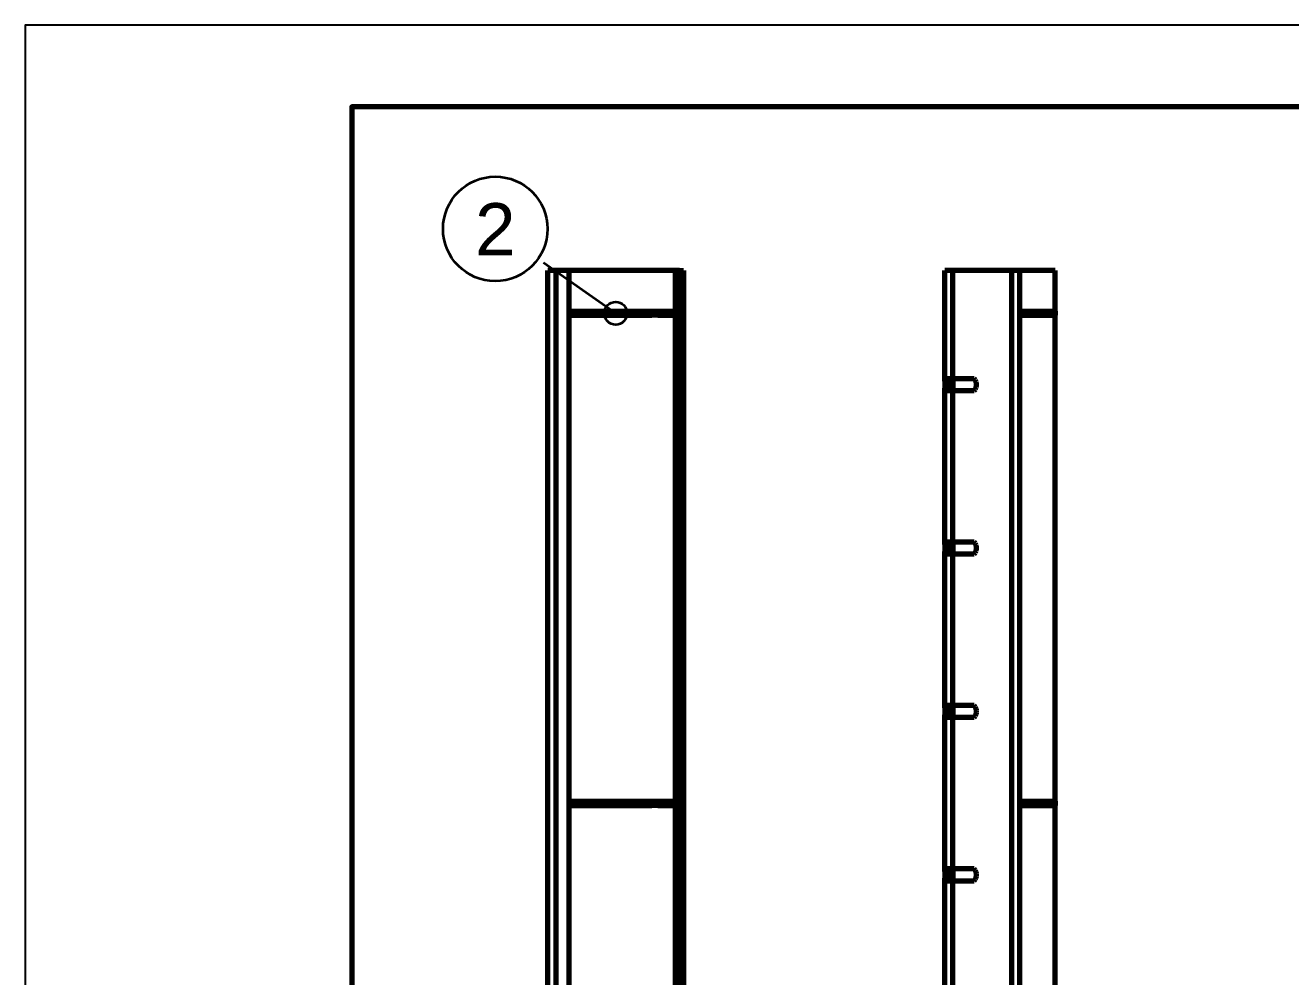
# Model space of a CAD drawing. Header units: millimetres. Extents: x 0 to 594, y 0 to 420.
# Drawn here: x 0 to 77.5, y 361.8 to 420 of the extents above; entities that cross this region are included whole.
import ezdxf
from ezdxf.enums import TextEntityAlignment as Align

# ---------------------------------------------------------------- set-up
doc = ezdxf.new("R2010")
doc.units = ezdxf.units.MM
doc.styles.add('GOST', font='Arial')

msp = doc.modelspace()

# ---------------------------------------------------------------- linework, layer by layer
at = {"color": 7, "lineweight": 35}
msp.add_line((31.727, 405.472), (36.15, 402.375), dxfattribs=at)
at = {"color": 1, "lineweight": 70}
for p, q in [((32, 398.36), (32, 405)), ((32, 231), (32, 405)), ((32.003, 405), (32, 405)), ((32.013, 405), (32.003, 405)), ((32.028, 405), (32.013, 405)), ((32.05, 405), (32.028, 405)), ((32.077, 405), (32.05, 405)), ((32.109, 405), (32.077, 405)), ((32.146, 405), (32.109, 405)), ((32.188, 405), (32.146, 405)), ((32.234, 405), (32.188, 405)), ((32.283, 405), (32.234, 405)), ((32.335, 405), (32.283, 405)), ((32.389, 405), (32.335, 405)), ((32.444, 405), (32.389, 405)), ((32.5, 405), (32.444, 405)), ((33.3, 405), (32.5, 405)), ((32.5, 231), (32.5, 405)), ((39.8, 405), (33.3, 405)), ((33.3, 231), (33.3, 405)), ((39.828, 405), (39.8, 405)), ((39.8, 405), (39.8, 402.5)), ((39.856, 405), (39.828, 405)), ((39.883, 405), (39.856, 405)), ((39.908, 405), (39.883, 405)), ((39.933, 405), (39.908, 405)), ((39.956, 405), (39.933, 405)), ((39.977, 405), (39.956, 405)), ((39.995, 405), (39.977, 405)), ((40.012, 405), (39.995, 405)), ((40.025, 405), (40.012, 405)), ((40.036, 405), (40.025, 405)), ((40.044, 405), (40.036, 405)), ((40.048, 405), (40.044, 405)), ((40.05, 405), (40.048, 405)), ((40.05, 405), (40.3, 405)), ((40.05, 231), (40.05, 405)), ((40.3, 405), (40.3, 231)), ((56.3, 398.36), (56.3, 405)), ((56.303, 405), (56.3, 405)), ((56.313, 405), (56.303, 405)), ((56.328, 405), (56.313, 405)), ((56.35, 405), (56.328, 405)), ((56.377, 405), (56.35, 405)), ((56.409, 405), (56.377, 405)), ((56.446, 405), (56.409, 405)), ((56.488, 405), (56.446, 405)), ((56.534, 405), (56.488, 405)), ((56.583, 405), (56.534, 405)), ((56.635, 405), (56.583, 405)), ((56.689, 405), (56.635, 405)), ((56.744, 405), (56.689, 405)), ((56.8, 405), (56.744, 405)), ((60.4, 405), (56.8, 405)), ((56.8, 398.36), (56.8, 405)), ((60.456, 405), (60.4, 405)), ((60.4, 231), (60.4, 405)), ((60.511, 405), (60.456, 405)), ((60.565, 405), (60.511, 405)), ((60.617, 405), (60.565, 405)), ((60.666, 405), (60.617, 405)), ((60.712, 405), (60.666, 405)), ((60.754, 405), (60.712, 405)), ((60.791, 405), (60.754, 405)), ((60.823, 405), (60.791, 405)), ((60.85, 405), (60.823, 405)), ((60.872, 405), (60.85, 405)), ((60.887, 405), (60.872, 405)), ((60.897, 405), (60.887, 405)), ((60.9, 405), (60.897, 405)), ((60.9, 231), (60.9, 405)), ((63.05, 405), (60.9, 405)), ((63.05, 402.5), (63.05, 405)), ((33.3, 402.5), (33.71, 402.5)), ((33.3, 402.25), (33.71, 402.25)), ((33.71, 402.5), (34.119, 402.5)), ((33.71, 402.25), (34.119, 402.25)), ((34.119, 402.5), (34.525, 402.5)), ((34.119, 402.25), (34.525, 402.25)), ((34.525, 402.5), (34.926, 402.5)), ((34.525, 402.25), (34.926, 402.25)), ((34.926, 402.5), (35.322, 402.5)), ((34.926, 402.25), (35.322, 402.25)), ((35.322, 402.5), (35.709, 402.5)), ((35.322, 402.25), (35.709, 402.25)), ((35.709, 402.5), (36.087, 402.5)), ((35.709, 402.25), (36.087, 402.25)), ((36.087, 402.5), (36.455, 402.5)), ((36.087, 402.25), (36.455, 402.25)), ((36.455, 402.5), (36.81, 402.5)), ((36.455, 402.25), (36.81, 402.25)), ((36.81, 402.5), (37.152, 402.5)), ((36.81, 402.25), (37.152, 402.25)), ((37.152, 402.5), (37.478, 402.5)), ((37.152, 402.25), (37.478, 402.25)), ((37.478, 402.5), (37.789, 402.5)), ((37.478, 402.25), (37.789, 402.25)), ((37.789, 402.5), (38.081, 402.5)), ((37.789, 402.25), (38.081, 402.25)), ((38.081, 402.5), (38.355, 402.5)), ((38.081, 402.25), (38.355, 402.25)), ((38.355, 402.5), (38.376, 402.5)), ((38.355, 402.25), (38.355, 402.5)), ((38.376, 402.25), (38.355, 402.25)), ((38.376, 402.5), (38.398, 402.5)), ((38.398, 402.25), (38.376, 402.25)), ((38.398, 402.5), (38.422, 402.5)), ((38.422, 402.25), (38.398, 402.25)), ((38.422, 402.5), (38.447, 402.5)), ((38.447, 402.25), (38.422, 402.25)), ((38.447, 402.5), (38.472, 402.5)), ((38.472, 402.25), (38.447, 402.25)), ((38.472, 402.5), (38.499, 402.5)), ((38.499, 402.25), (38.472, 402.25)), ((38.499, 402.5), (38.527, 402.5)), ((38.527, 402.25), (38.499, 402.25)), ((38.527, 402.5), (38.556, 402.5)), ((38.556, 402.25), (38.527, 402.25)), ((38.556, 402.5), (38.585, 402.5)), ((38.585, 402.25), (38.556, 402.25)), ((38.585, 402.5), (38.615, 402.5)), ((38.615, 402.25), (38.585, 402.25)), ((38.615, 402.5), (38.645, 402.5)), ((38.645, 402.25), (38.615, 402.25)), ((38.645, 402.5), (38.676, 402.5)), ((38.676, 402.25), (38.645, 402.25)), ((38.676, 402.5), (38.707, 402.5)), ((38.707, 402.25), (38.676, 402.25)), ((38.707, 402.5), (38.738, 402.5)), ((38.738, 402.25), (38.707, 402.25)), ((38.738, 402.5), (39.75, 402.5)), ((38.738, 402.5), (38.738, 402.25)), ((38.738, 402.25), (39.75, 402.25)), ((39.75, 402.5), (39.778, 402.5)), ((39.75, 402.25), (39.75, 402.5)), ((39.778, 402.25), (39.75, 402.25)), ((39.778, 402.5), (39.806, 402.5)), ((39.806, 402.25), (39.778, 402.25)), ((39.8, 402.25), (39.8, 372.5)), ((39.806, 402.5), (39.833, 402.5)), ((39.833, 402.25), (39.806, 402.25)), ((39.833, 402.5), (39.858, 402.5)), ((39.858, 402.25), (39.833, 402.25)), ((39.858, 402.5), (39.883, 402.5)), ((39.883, 402.25), (39.858, 402.25)), ((39.883, 402.5), (39.906, 402.5)), ((39.906, 402.25), (39.883, 402.25)), ((39.906, 402.5), (39.927, 402.5)), ((39.927, 402.25), (39.906, 402.25)), ((39.927, 402.5), (39.945, 402.5)), ((39.945, 402.25), (39.927, 402.25)), ((39.945, 402.5), (39.962, 402.5)), ((39.962, 402.25), (39.945, 402.25)), ((39.962, 402.5), (39.975, 402.5)), ((39.975, 402.25), (39.962, 402.25)), ((39.975, 402.5), (39.986, 402.5)), ((39.986, 402.25), (39.975, 402.25)), ((39.986, 402.5), (39.994, 402.5)), ((39.994, 402.25), (39.986, 402.25)), ((39.994, 402.5), (39.998, 402.5)), ((39.998, 402.25), (39.994, 402.25)), ((39.998, 402.5), (40, 402.5)), ((40, 402.25), (39.998, 402.25)), ((40, 402.5), (40, 402.25)), ((60.9, 402.5), (60.986, 402.5)), ((60.9, 402.25), (60.986, 402.25)), ((60.986, 402.5), (61.08, 402.5)), ((60.986, 402.25), (61.08, 402.25)), ((61.08, 402.5), (61.184, 402.5)), ((61.08, 402.25), (61.184, 402.25)), ((61.184, 402.5), (61.297, 402.5)), ((61.184, 402.25), (61.297, 402.25)), ((61.297, 402.5), (61.419, 402.5)), ((61.297, 402.25), (61.419, 402.25)), ((61.419, 402.5), (61.549, 402.5)), ((61.419, 402.25), (61.549, 402.25)), ((61.549, 402.5), (61.687, 402.5)), ((61.549, 402.25), (61.687, 402.25)), ((61.687, 402.5), (61.834, 402.5)), ((61.687, 402.25), (61.834, 402.25)), ((61.834, 402.5), (61.989, 402.5)), ((61.834, 402.25), (61.989, 402.25)), ((61.989, 402.5), (62.151, 402.5)), ((61.989, 402.25), (62.151, 402.25)), ((62.151, 402.5), (62.321, 402.5)), ((62.151, 402.25), (62.321, 402.25)), ((62.321, 402.5), (62.498, 402.5)), ((62.321, 402.25), (62.498, 402.25)), ((62.498, 402.5), (62.682, 402.5)), ((62.498, 402.25), (62.682, 402.25)), ((62.682, 402.5), (62.872, 402.5)), ((62.682, 402.25), (62.872, 402.25)), ((62.872, 402.5), (62.895, 402.5)), ((62.872, 402.25), (62.872, 402.5)), ((62.895, 402.25), (62.872, 402.25)), ((62.895, 402.5), (62.917, 402.5)), ((62.917, 402.25), (62.895, 402.25)), ((62.917, 402.5), (62.937, 402.5)), ((62.937, 402.25), (62.917, 402.25)), ((62.937, 402.5), (62.956, 402.5)), ((62.956, 402.25), (62.937, 402.25)), ((62.956, 402.5), (62.974, 402.5)), ((62.974, 402.25), (62.956, 402.25)), ((62.974, 402.5), (62.989, 402.5)), ((62.989, 402.25), (62.974, 402.25)), ((62.989, 402.5), (63.003, 402.5)), ((63.003, 402.25), (62.989, 402.25)), ((63.003, 402.5), (63.016, 402.5)), ((63.016, 402.25), (63.003, 402.25)), ((63.016, 402.5), (63.026, 402.5)), ((63.026, 402.25), (63.016, 402.25)), ((63.026, 402.5), (63.035, 402.5)), ((63.035, 402.25), (63.026, 402.25)), ((63.035, 402.5), (63.041, 402.5)), ((63.041, 402.25), (63.035, 402.25)), ((63.041, 402.5), (63.046, 402.5)), ((63.046, 402.25), (63.041, 402.25)), ((63.046, 402.5), (63.049, 402.5)), ((63.049, 402.25), (63.046, 402.25)), ((63.049, 402.5), (63.05, 402.5)), ((63.05, 402.25), (63.049, 402.25)), ((63.05, 402.5), (63.05, 402.25)), ((63.05, 372.5), (63.05, 402.25)), ((56.3, 398.359), (56.3, 398.36)), ((56.303, 398.36), (56.3, 398.36)), ((56.3, 398.356), (56.3, 398.359)), ((56.3, 398.352), (56.3, 398.356)), ((56.3, 398.345), (56.3, 398.352)), ((56.3, 398.337), (56.3, 398.345)), ((56.3, 398.327), (56.3, 398.337)), ((56.3, 398.316), (56.3, 398.327)), ((56.3, 398.304), (56.3, 398.316)), ((56.3, 398.29), (56.3, 398.304)), ((56.3, 398.275), (56.3, 398.29)), ((56.3, 398.26), (56.3, 398.275)), ((56.3, 398.243), (56.3, 398.26)), ((56.3, 398.227), (56.3, 398.243)), ((56.313, 398.36), (56.303, 398.36)), ((56.328, 398.36), (56.313, 398.36)), ((56.35, 398.36), (56.328, 398.36)), ((56.377, 398.36), (56.35, 398.36)), ((56.409, 398.36), (56.377, 398.36)), ((56.446, 398.36), (56.409, 398.36)), ((56.488, 398.36), (56.446, 398.36)), ((56.534, 398.36), (56.488, 398.36)), ((56.583, 398.36), (56.534, 398.36)), ((56.55, 398.36), (56.55, 398.359)), ((56.55, 398.359), (56.55, 398.356)), ((56.55, 398.356), (56.55, 398.352)), ((56.55, 398.352), (56.55, 398.345)), ((56.55, 398.345), (56.55, 398.337)), ((56.55, 398.337), (56.55, 398.327)), ((56.55, 398.327), (56.55, 398.316)), ((56.55, 398.316), (56.55, 398.304)), ((56.55, 398.304), (56.55, 398.29)), ((56.55, 398.29), (56.55, 398.275)), ((56.55, 398.275), (56.55, 398.26)), ((56.55, 398.26), (56.55, 398.243)), ((56.55, 398.243), (56.55, 398.227)), ((56.635, 398.36), (56.583, 398.36)), ((56.689, 398.36), (56.635, 398.36)), ((56.744, 398.36), (56.689, 398.36)), ((56.8, 398.36), (56.744, 398.36)), ((58.1, 398.36), (56.8, 398.36)), ((56.8, 398.36), (56.8, 397.64)), ((58.171, 398.271), (58.1, 398.36)), ((58.22, 398.168), (58.171, 398.271)), ((32, 388.36), (32, 397.64)), ((56.3, 398.21), (56.3, 398.227)), ((56.3, 398.21), (56.3, 397.79)), ((56.55, 398.21), (56.3, 398.21)), ((56.3, 397.773), (56.3, 397.79)), ((56.3, 397.79), (56.55, 397.79)), ((56.3, 397.757), (56.3, 397.773)), ((56.3, 397.74), (56.3, 397.757)), ((56.3, 397.725), (56.3, 397.74)), ((56.3, 397.71), (56.3, 397.725)), ((56.3, 397.696), (56.3, 397.71)), ((56.3, 397.684), (56.3, 397.696)), ((56.3, 397.673), (56.3, 397.684)), ((56.3, 397.663), (56.3, 397.673)), ((56.3, 397.655), (56.3, 397.663)), ((56.3, 397.648), (56.3, 397.655)), ((56.3, 397.644), (56.3, 397.648)), ((56.3, 397.641), (56.3, 397.644)), ((56.3, 397.64), (56.3, 397.641)), ((56.3, 388.36), (56.3, 397.64)), ((56.3, 397.64), (56.303, 397.64)), ((56.303, 397.64), (56.313, 397.64)), ((56.313, 397.64), (56.328, 397.64)), ((56.328, 397.64), (56.35, 397.64)), ((56.35, 397.64), (56.377, 397.64)), ((56.377, 397.64), (56.409, 397.64)), ((56.409, 397.64), (56.446, 397.64)), ((56.446, 397.64), (56.488, 397.64)), ((56.488, 397.64), (56.534, 397.64)), ((56.534, 397.64), (56.583, 397.64)), ((56.55, 398.227), (56.55, 398.21)), ((56.55, 397.79), (56.55, 398.21)), ((56.55, 397.79), (56.55, 397.773)), ((56.55, 397.773), (56.55, 397.757)), ((56.55, 397.757), (56.55, 397.74)), ((56.55, 397.74), (56.55, 397.725)), ((56.55, 397.725), (56.55, 397.71)), ((56.55, 397.71), (56.55, 397.696)), ((56.55, 397.696), (56.55, 397.684)), ((56.55, 397.684), (56.55, 397.673)), ((56.55, 397.673), (56.55, 397.663)), ((56.55, 397.663), (56.55, 397.655)), ((56.55, 397.655), (56.55, 397.648)), ((56.55, 397.648), (56.55, 397.644)), ((56.55, 397.644), (56.55, 397.641)), ((56.55, 397.641), (56.55, 397.64)), ((56.583, 397.64), (56.635, 397.64)), ((56.635, 397.64), (56.689, 397.64)), ((56.689, 397.64), (56.744, 397.64)), ((56.744, 397.64), (56.8, 397.64)), ((56.8, 397.64), (58.1, 397.64)), ((56.8, 388.36), (56.8, 397.64)), ((58.1, 397.64), (58.171, 397.729)), ((58.171, 397.729), (58.22, 397.832)), ((58.246, 398.057), (58.22, 398.168)), ((58.22, 397.832), (58.246, 397.943)), ((58.246, 397.943), (58.246, 398.057)), ((56.3, 388.359), (56.3, 388.36)), ((56.303, 388.36), (56.3, 388.36)), ((56.3, 388.356), (56.3, 388.359)), ((56.3, 388.352), (56.3, 388.356)), ((56.3, 388.345), (56.3, 388.352)), ((56.3, 388.337), (56.3, 388.345)), ((56.3, 388.327), (56.3, 388.337)), ((56.3, 388.316), (56.3, 388.327)), ((56.3, 388.304), (56.3, 388.316)), ((56.3, 388.29), (56.3, 388.304)), ((56.3, 388.275), (56.3, 388.29)), ((56.3, 388.26), (56.3, 388.275)), ((56.3, 388.243), (56.3, 388.26)), ((56.3, 388.227), (56.3, 388.243)), ((56.3, 388.21), (56.3, 388.227)), ((56.3, 388.21), (56.3, 387.79)), ((56.55, 388.21), (56.3, 388.21)), ((56.313, 388.36), (56.303, 388.36)), ((56.328, 388.36), (56.313, 388.36)), ((56.35, 388.36), (56.328, 388.36)), ((56.377, 388.36), (56.35, 388.36)), ((56.409, 388.36), (56.377, 388.36)), ((56.446, 388.36), (56.409, 388.36)), ((56.488, 388.36), (56.446, 388.36)), ((56.534, 388.36), (56.488, 388.36)), ((56.583, 388.36), (56.534, 388.36)), ((56.55, 388.36), (56.55, 388.359)), ((56.55, 388.359), (56.55, 388.356)), ((56.55, 388.356), (56.55, 388.352)), ((56.55, 388.352), (56.55, 388.345)), ((56.55, 388.345), (56.55, 388.337)), ((56.55, 388.337), (56.55, 388.327)), ((56.55, 388.327), (56.55, 388.316)), ((56.55, 388.316), (56.55, 388.304)), ((56.55, 388.304), (56.55, 388.29)), ((56.55, 388.29), (56.55, 388.275)), ((56.55, 388.275), (56.55, 388.26)), ((56.55, 388.26), (56.55, 388.243)), ((56.55, 388.243), (56.55, 388.227)), ((56.55, 388.227), (56.55, 388.21)), ((56.55, 387.79), (56.55, 388.21)), ((56.635, 388.36), (56.583, 388.36)), ((56.689, 388.36), (56.635, 388.36)), ((56.744, 388.36), (56.689, 388.36)), ((56.8, 388.36), (56.744, 388.36)), ((58.1, 388.36), (56.8, 388.36)), ((56.8, 388.36), (56.8, 387.64)), ((58.171, 388.271), (58.1, 388.36)), ((58.22, 388.168), (58.171, 388.271)), ((58.246, 388.057), (58.22, 388.168)), ((32, 378.36), (32, 387.64)), ((56.3, 387.773), (56.3, 387.79)), ((56.3, 387.79), (56.55, 387.79)), ((56.3, 387.757), (56.3, 387.773)), ((56.3, 387.74), (56.3, 387.757)), ((56.3, 387.725), (56.3, 387.74)), ((56.3, 387.71), (56.3, 387.725)), ((56.3, 387.696), (56.3, 387.71)), ((56.3, 387.684), (56.3, 387.696)), ((56.3, 387.673), (56.3, 387.684)), ((56.3, 387.663), (56.3, 387.673)), ((56.3, 387.655), (56.3, 387.663)), ((56.3, 387.648), (56.3, 387.655)), ((56.3, 387.644), (56.3, 387.648)), ((56.3, 387.641), (56.3, 387.644)), ((56.3, 387.64), (56.3, 387.641)), ((56.3, 387.64), (56.303, 387.64)), ((56.3, 378.36), (56.3, 387.64)), ((56.303, 387.64), (56.313, 387.64)), ((56.313, 387.64), (56.328, 387.64)), ((56.328, 387.64), (56.35, 387.64)), ((56.35, 387.64), (56.377, 387.64)), ((56.377, 387.64), (56.409, 387.64)), ((56.409, 387.64), (56.446, 387.64)), ((56.446, 387.64), (56.488, 387.64)), ((56.488, 387.64), (56.534, 387.64)), ((56.534, 387.64), (56.583, 387.64)), ((56.55, 387.79), (56.55, 387.773)), ((56.55, 387.773), (56.55, 387.757)), ((56.55, 387.757), (56.55, 387.74)), ((56.55, 387.74), (56.55, 387.725)), ((56.55, 387.725), (56.55, 387.71)), ((56.55, 387.71), (56.55, 387.696)), ((56.55, 387.696), (56.55, 387.684)), ((56.55, 387.684), (56.55, 387.673)), ((56.55, 387.673), (56.55, 387.663)), ((56.55, 387.663), (56.55, 387.655)), ((56.55, 387.655), (56.55, 387.648)), ((56.55, 387.648), (56.55, 387.644)), ((56.55, 387.644), (56.55, 387.641)), ((56.55, 387.641), (56.55, 387.64)), ((56.583, 387.64), (56.635, 387.64)), ((56.635, 387.64), (56.689, 387.64)), ((56.689, 387.64), (56.744, 387.64)), ((56.744, 387.64), (56.8, 387.64)), ((56.8, 387.64), (58.1, 387.64)), ((56.8, 378.36), (56.8, 387.64)), ((58.1, 387.64), (58.171, 387.729)), ((58.171, 387.729), (58.22, 387.832)), ((58.22, 387.832), (58.246, 387.943)), ((58.246, 387.943), (58.246, 388.057)), ((56.3, 378.359), (56.3, 378.36)), ((56.303, 378.36), (56.3, 378.36)), ((56.3, 378.356), (56.3, 378.359)), ((56.3, 378.352), (56.3, 378.356)), ((56.3, 378.345), (56.3, 378.352)), ((56.3, 378.337), (56.3, 378.345)), ((56.3, 378.327), (56.3, 378.337)), ((56.3, 378.316), (56.3, 378.327)), ((56.3, 378.304), (56.3, 378.316)), ((56.3, 378.29), (56.3, 378.304)), ((56.3, 378.275), (56.3, 378.29)), ((56.3, 378.26), (56.3, 378.275)), ((56.3, 378.243), (56.3, 378.26)), ((56.3, 378.227), (56.3, 378.243)), ((56.3, 378.21), (56.3, 378.227)), ((56.3, 378.21), (56.3, 377.79)), ((56.55, 378.21), (56.3, 378.21)), ((56.313, 378.36), (56.303, 378.36)), ((56.328, 378.36), (56.313, 378.36)), ((56.35, 378.36), (56.328, 378.36)), ((56.377, 378.36), (56.35, 378.36)), ((56.409, 378.36), (56.377, 378.36)), ((56.446, 378.36), (56.409, 378.36)), ((56.488, 378.36), (56.446, 378.36)), ((56.534, 378.36), (56.488, 378.36)), ((56.583, 378.36), (56.534, 378.36)), ((56.55, 378.36), (56.55, 378.359)), ((56.55, 378.359), (56.55, 378.356)), ((56.55, 378.356), (56.55, 378.352)), ((56.55, 378.352), (56.55, 378.345)), ((56.55, 378.345), (56.55, 378.337)), ((56.55, 378.337), (56.55, 378.327)), ((56.55, 378.327), (56.55, 378.316)), ((56.55, 378.316), (56.55, 378.304)), ((56.55, 378.304), (56.55, 378.29)), ((56.55, 378.29), (56.55, 378.275)), ((56.55, 378.275), (56.55, 378.26)), ((56.55, 378.26), (56.55, 378.243)), ((56.55, 378.243), (56.55, 378.227)), ((56.55, 378.227), (56.55, 378.21)), ((56.55, 377.79), (56.55, 378.21)), ((56.635, 378.36), (56.583, 378.36)), ((56.689, 378.36), (56.635, 378.36)), ((56.744, 378.36), (56.689, 378.36)), ((56.8, 378.36), (56.744, 378.36)), ((58.1, 378.36), (56.8, 378.36)), ((56.8, 378.36), (56.8, 377.64)), ((58.171, 378.271), (58.1, 378.36)), ((58.22, 378.168), (58.171, 378.271)), ((58.246, 378.057), (58.22, 378.168)), ((32, 368.36), (32, 377.64)), ((56.3, 377.773), (56.3, 377.79)), ((56.3, 377.79), (56.55, 377.79)), ((56.3, 377.757), (56.3, 377.773)), ((56.3, 377.74), (56.3, 377.757)), ((56.3, 377.725), (56.3, 377.74)), ((56.3, 377.71), (56.3, 377.725)), ((56.3, 377.696), (56.3, 377.71)), ((56.3, 377.684), (56.3, 377.696)), ((56.3, 377.673), (56.3, 377.684)), ((56.3, 377.663), (56.3, 377.673)), ((56.3, 377.655), (56.3, 377.663)), ((56.3, 377.648), (56.3, 377.655)), ((56.3, 377.644), (56.3, 377.648)), ((56.3, 377.641), (56.3, 377.644)), ((56.3, 377.64), (56.3, 377.641)), ((56.3, 377.64), (56.303, 377.64)), ((56.3, 368.36), (56.3, 377.64)), ((56.303, 377.64), (56.313, 377.64)), ((56.313, 377.64), (56.328, 377.64)), ((56.328, 377.64), (56.35, 377.64)), ((56.35, 377.64), (56.377, 377.64)), ((56.377, 377.64), (56.409, 377.64)), ((56.409, 377.64), (56.446, 377.64)), ((56.446, 377.64), (56.488, 377.64)), ((56.488, 377.64), (56.534, 377.64)), ((56.534, 377.64), (56.583, 377.64)), ((56.55, 377.79), (56.55, 377.773)), ((56.55, 377.773), (56.55, 377.757)), ((56.55, 377.757), (56.55, 377.74)), ((56.55, 377.74), (56.55, 377.725)), ((56.55, 377.725), (56.55, 377.71)), ((56.55, 377.71), (56.55, 377.696)), ((56.55, 377.696), (56.55, 377.684)), ((56.55, 377.684), (56.55, 377.673)), ((56.55, 377.673), (56.55, 377.663)), ((56.55, 377.663), (56.55, 377.655)), ((56.55, 377.655), (56.55, 377.648)), ((56.55, 377.648), (56.55, 377.644)), ((56.55, 377.644), (56.55, 377.641)), ((56.55, 377.641), (56.55, 377.64)), ((56.583, 377.64), (56.635, 377.64)), ((56.635, 377.64), (56.689, 377.64)), ((56.689, 377.64), (56.744, 377.64)), ((56.744, 377.64), (56.8, 377.64)), ((56.8, 377.64), (58.1, 377.64)), ((56.8, 368.36), (56.8, 377.64)), ((58.1, 377.64), (58.171, 377.729)), ((58.171, 377.729), (58.22, 377.832)), ((58.22, 377.832), (58.246, 377.943)), ((58.246, 377.943), (58.246, 378.057)), ((33.3, 372.5), (33.71, 372.5)), ((33.3, 372.25), (33.71, 372.25)), ((33.71, 372.5), (34.119, 372.5)), ((33.71, 372.25), (34.119, 372.25)), ((34.119, 372.5), (34.525, 372.5)), ((34.119, 372.25), (34.525, 372.25)), ((34.525, 372.5), (34.926, 372.5)), ((34.525, 372.25), (34.926, 372.25)), ((34.926, 372.5), (35.322, 372.5)), ((34.926, 372.25), (35.322, 372.25)), ((35.322, 372.5), (35.709, 372.5)), ((35.322, 372.25), (35.709, 372.25)), ((35.709, 372.5), (36.087, 372.5)), ((35.709, 372.25), (36.087, 372.25)), ((36.087, 372.5), (36.455, 372.5)), ((36.087, 372.25), (36.455, 372.25)), ((36.455, 372.5), (36.81, 372.5)), ((36.455, 372.25), (36.81, 372.25)), ((36.81, 372.5), (37.152, 372.5)), ((36.81, 372.25), (37.152, 372.25)), ((37.152, 372.5), (37.478, 372.5)), ((37.152, 372.25), (37.478, 372.25)), ((37.478, 372.5), (37.789, 372.5)), ((37.478, 372.25), (37.789, 372.25)), ((37.789, 372.5), (38.081, 372.5)), ((37.789, 372.25), (38.081, 372.25)), ((38.081, 372.5), (38.355, 372.5)), ((38.081, 372.25), (38.355, 372.25)), ((38.355, 372.5), (38.376, 372.5)), ((38.355, 372.25), (38.355, 372.5)), ((38.376, 372.25), (38.355, 372.25)), ((38.376, 372.5), (38.398, 372.5)), ((38.398, 372.25), (38.376, 372.25)), ((38.398, 372.5), (38.422, 372.5)), ((38.422, 372.25), (38.398, 372.25)), ((38.422, 372.5), (38.447, 372.5)), ((38.447, 372.25), (38.422, 372.25)), ((38.447, 372.5), (38.472, 372.5)), ((38.472, 372.25), (38.447, 372.25)), ((38.472, 372.5), (38.499, 372.5)), ((38.499, 372.25), (38.472, 372.25)), ((38.499, 372.5), (38.527, 372.5)), ((38.527, 372.25), (38.499, 372.25)), ((38.527, 372.5), (38.556, 372.5)), ((38.556, 372.25), (38.527, 372.25)), ((38.556, 372.5), (38.585, 372.5)), ((38.585, 372.25), (38.556, 372.25)), ((38.585, 372.5), (38.615, 372.5)), ((38.615, 372.25), (38.585, 372.25)), ((38.615, 372.5), (38.645, 372.5)), ((38.645, 372.25), (38.615, 372.25)), ((38.645, 372.5), (38.676, 372.5)), ((38.676, 372.25), (38.645, 372.25)), ((38.676, 372.5), (38.707, 372.5)), ((38.707, 372.25), (38.676, 372.25)), ((38.707, 372.5), (38.738, 372.5)), ((38.738, 372.25), (38.707, 372.25)), ((38.738, 372.5), (39.75, 372.5)), ((38.738, 372.5), (38.738, 372.25)), ((38.738, 372.25), (39.75, 372.25)), ((39.75, 372.5), (39.778, 372.5)), ((39.75, 372.25), (39.75, 372.5)), ((39.778, 372.25), (39.75, 372.25)), ((39.778, 372.5), (39.806, 372.5)), ((39.806, 372.25), (39.778, 372.25)), ((39.8, 372.25), (39.8, 342.5)), ((39.806, 372.5), (39.833, 372.5)), ((39.833, 372.25), (39.806, 372.25)), ((39.833, 372.5), (39.858, 372.5)), ((39.858, 372.25), (39.833, 372.25)), ((39.858, 372.5), (39.883, 372.5)), ((39.883, 372.25), (39.858, 372.25)), ((39.883, 372.5), (39.906, 372.5)), ((39.906, 372.25), (39.883, 372.25)), ((39.906, 372.5), (39.927, 372.5)), ((39.927, 372.25), (39.906, 372.25)), ((39.927, 372.5), (39.945, 372.5)), ((39.945, 372.25), (39.927, 372.25)), ((39.945, 372.5), (39.962, 372.5)), ((39.962, 372.25), (39.945, 372.25)), ((39.962, 372.5), (39.975, 372.5)), ((39.975, 372.25), (39.962, 372.25)), ((39.975, 372.5), (39.986, 372.5)), ((39.986, 372.25), (39.975, 372.25)), ((39.986, 372.5), (39.994, 372.5)), ((39.994, 372.25), (39.986, 372.25)), ((39.994, 372.5), (39.998, 372.5)), ((39.998, 372.25), (39.994, 372.25)), ((39.998, 372.5), (40, 372.5)), ((40, 372.25), (39.998, 372.25)), ((40, 372.5), (40, 372.25)), ((60.9, 372.5), (60.986, 372.5)), ((60.9, 372.25), (60.986, 372.25)), ((60.986, 372.5), (61.08, 372.5)), ((60.986, 372.25), (61.08, 372.25)), ((61.08, 372.5), (61.184, 372.5)), ((61.08, 372.25), (61.184, 372.25)), ((61.184, 372.5), (61.297, 372.5)), ((61.184, 372.25), (61.297, 372.25)), ((61.297, 372.5), (61.419, 372.5)), ((61.297, 372.25), (61.419, 372.25)), ((61.419, 372.5), (61.549, 372.5)), ((61.419, 372.25), (61.549, 372.25)), ((61.549, 372.5), (61.687, 372.5)), ((61.549, 372.25), (61.687, 372.25)), ((61.687, 372.5), (61.834, 372.5)), ((61.687, 372.25), (61.834, 372.25)), ((61.834, 372.5), (61.989, 372.5)), ((61.834, 372.25), (61.989, 372.25)), ((61.989, 372.5), (62.151, 372.5)), ((61.989, 372.25), (62.151, 372.25)), ((62.151, 372.5), (62.321, 372.5)), ((62.151, 372.25), (62.321, 372.25)), ((62.321, 372.5), (62.498, 372.5)), ((62.321, 372.25), (62.498, 372.25)), ((62.498, 372.5), (62.682, 372.5)), ((62.498, 372.25), (62.682, 372.25)), ((62.682, 372.5), (62.872, 372.5)), ((62.682, 372.25), (62.872, 372.25)), ((62.872, 372.5), (62.895, 372.5)), ((62.872, 372.25), (62.872, 372.5)), ((62.895, 372.25), (62.872, 372.25)), ((62.895, 372.5), (62.917, 372.5)), ((62.917, 372.25), (62.895, 372.25)), ((62.917, 372.5), (62.937, 372.5)), ((62.937, 372.25), (62.917, 372.25)), ((62.937, 372.5), (62.956, 372.5)), ((62.956, 372.25), (62.937, 372.25)), ((62.956, 372.5), (62.974, 372.5)), ((62.974, 372.25), (62.956, 372.25)), ((62.974, 372.5), (62.989, 372.5)), ((62.989, 372.25), (62.974, 372.25)), ((62.989, 372.5), (63.003, 372.5)), ((63.003, 372.25), (62.989, 372.25)), ((63.003, 372.5), (63.016, 372.5)), ((63.016, 372.25), (63.003, 372.25)), ((63.016, 372.5), (63.026, 372.5)), ((63.026, 372.25), (63.016, 372.25)), ((63.026, 372.5), (63.035, 372.5)), ((63.035, 372.25), (63.026, 372.25)), ((63.035, 372.5), (63.041, 372.5)), ((63.041, 372.25), (63.035, 372.25)), ((63.041, 372.5), (63.046, 372.5)), ((63.046, 372.25), (63.041, 372.25)), ((63.046, 372.5), (63.049, 372.5)), ((63.049, 372.25), (63.046, 372.25)), ((63.049, 372.5), (63.05, 372.5)), ((63.05, 372.25), (63.049, 372.25)), ((63.05, 372.5), (63.05, 372.25)), ((63.05, 342.5), (63.05, 372.25)), ((56.3, 368.359), (56.3, 368.36)), ((56.303, 368.36), (56.3, 368.36)), ((56.3, 368.356), (56.3, 368.359)), ((56.3, 368.352), (56.3, 368.356)), ((56.3, 368.345), (56.3, 368.352)), ((56.3, 368.337), (56.3, 368.345)), ((56.3, 368.327), (56.3, 368.337)), ((56.3, 368.316), (56.3, 368.327)), ((56.3, 368.304), (56.3, 368.316)), ((56.3, 368.29), (56.3, 368.304)), ((56.3, 368.275), (56.3, 368.29)), ((56.3, 368.26), (56.3, 368.275)), ((56.3, 368.243), (56.3, 368.26)), ((56.3, 368.227), (56.3, 368.243)), ((56.3, 368.21), (56.3, 368.227)), ((56.3, 368.21), (56.3, 367.79)), ((56.55, 368.21), (56.3, 368.21)), ((56.313, 368.36), (56.303, 368.36)), ((56.328, 368.36), (56.313, 368.36)), ((56.35, 368.36), (56.328, 368.36)), ((56.377, 368.36), (56.35, 368.36)), ((56.409, 368.36), (56.377, 368.36)), ((56.446, 368.36), (56.409, 368.36)), ((56.488, 368.36), (56.446, 368.36)), ((56.534, 368.36), (56.488, 368.36)), ((56.583, 368.36), (56.534, 368.36)), ((56.55, 368.36), (56.55, 368.359)), ((56.55, 368.359), (56.55, 368.356)), ((56.55, 368.356), (56.55, 368.352)), ((56.55, 368.352), (56.55, 368.345)), ((56.55, 368.345), (56.55, 368.337)), ((56.55, 368.337), (56.55, 368.327)), ((56.55, 368.327), (56.55, 368.316)), ((56.55, 368.316), (56.55, 368.304)), ((56.55, 368.304), (56.55, 368.29)), ((56.55, 368.29), (56.55, 368.275)), ((56.55, 368.275), (56.55, 368.26)), ((56.55, 368.26), (56.55, 368.243)), ((56.55, 368.243), (56.55, 368.227)), ((56.55, 368.227), (56.55, 368.21)), ((56.55, 367.79), (56.55, 368.21)), ((56.635, 368.36), (56.583, 368.36)), ((56.689, 368.36), (56.635, 368.36)), ((56.744, 368.36), (56.689, 368.36)), ((56.8, 368.36), (56.744, 368.36)), ((58.1, 368.36), (56.8, 368.36)), ((56.8, 368.36), (56.8, 367.64)), ((58.171, 368.271), (58.1, 368.36)), ((58.22, 368.168), (58.171, 368.271)), ((58.246, 368.057), (58.22, 368.168)), ((58.246, 367.943), (58.246, 368.057)), ((32, 358.36), (32, 367.64)), ((56.3, 367.773), (56.3, 367.79)), ((56.3, 367.79), (56.55, 367.79)), ((56.3, 367.757), (56.3, 367.773)), ((56.3, 367.74), (56.3, 367.757)), ((56.3, 367.725), (56.3, 367.74)), ((56.3, 367.71), (56.3, 367.725)), ((56.3, 367.696), (56.3, 367.71)), ((56.3, 367.684), (56.3, 367.696)), ((56.3, 367.673), (56.3, 367.684)), ((56.3, 367.663), (56.3, 367.673)), ((56.3, 367.655), (56.3, 367.663)), ((56.3, 367.648), (56.3, 367.655)), ((56.3, 367.644), (56.3, 367.648)), ((56.3, 367.641), (56.3, 367.644)), ((56.3, 367.64), (56.3, 367.641)), ((56.3, 367.64), (56.303, 367.64)), ((56.3, 358.36), (56.3, 367.64)), ((56.303, 367.64), (56.313, 367.64)), ((56.313, 367.64), (56.328, 367.64)), ((56.328, 367.64), (56.35, 367.64)), ((56.35, 367.64), (56.377, 367.64)), ((56.377, 367.64), (56.409, 367.64)), ((56.409, 367.64), (56.446, 367.64)), ((56.446, 367.64), (56.488, 367.64)), ((56.488, 367.64), (56.534, 367.64)), ((56.534, 367.64), (56.583, 367.64)), ((56.55, 367.79), (56.55, 367.773)), ((56.55, 367.773), (56.55, 367.757)), ((56.55, 367.757), (56.55, 367.74)), ((56.55, 367.74), (56.55, 367.725)), ((56.55, 367.725), (56.55, 367.71)), ((56.55, 367.71), (56.55, 367.696)), ((56.55, 367.696), (56.55, 367.684)), ((56.55, 367.684), (56.55, 367.673)), ((56.55, 367.673), (56.55, 367.663)), ((56.55, 367.663), (56.55, 367.655)), ((56.55, 367.655), (56.55, 367.648)), ((56.55, 367.648), (56.55, 367.644)), ((56.55, 367.644), (56.55, 367.641)), ((56.55, 367.641), (56.55, 367.64)), ((56.583, 367.64), (56.635, 367.64)), ((56.635, 367.64), (56.689, 367.64)), ((56.689, 367.64), (56.744, 367.64)), ((56.744, 367.64), (56.8, 367.64)), ((56.8, 367.64), (58.1, 367.64)), ((56.8, 358.36), (56.8, 367.64)), ((58.1, 367.64), (58.171, 367.729)), ((58.171, 367.729), (58.22, 367.832)), ((58.22, 367.832), (58.246, 367.943))]:
    msp.add_line(p, q, dxfattribs=at)
at = {"color": 7, "lineweight": 25}
msp.add_lwpolyline([(0, 0), (594, 0), (594, 420), (0, 420)], close=True, dxfattribs=at)
at = {"color": 7, "lineweight": 70}
msp.add_lwpolyline([(20, 5), (589, 5), (589, 415), (20, 415)], close=True, dxfattribs=at)
at = {"color": 7, "lineweight": 35}
for centre, radius in [((28.778, 407.537), 3.2), ((36.15, 402.375), 0.7)]:
    msp.add_circle(centre, radius, dxfattribs=at)

# ---------------------------------------------------------------- texts
at = {"color": 7, "style": 'GOST'}
msp.add_text('2', height=3.2, dxfattribs=at).set_placement((28.778, 407.537), align=Align.MIDDLE)

doc.saveas('drawing.dxf')
